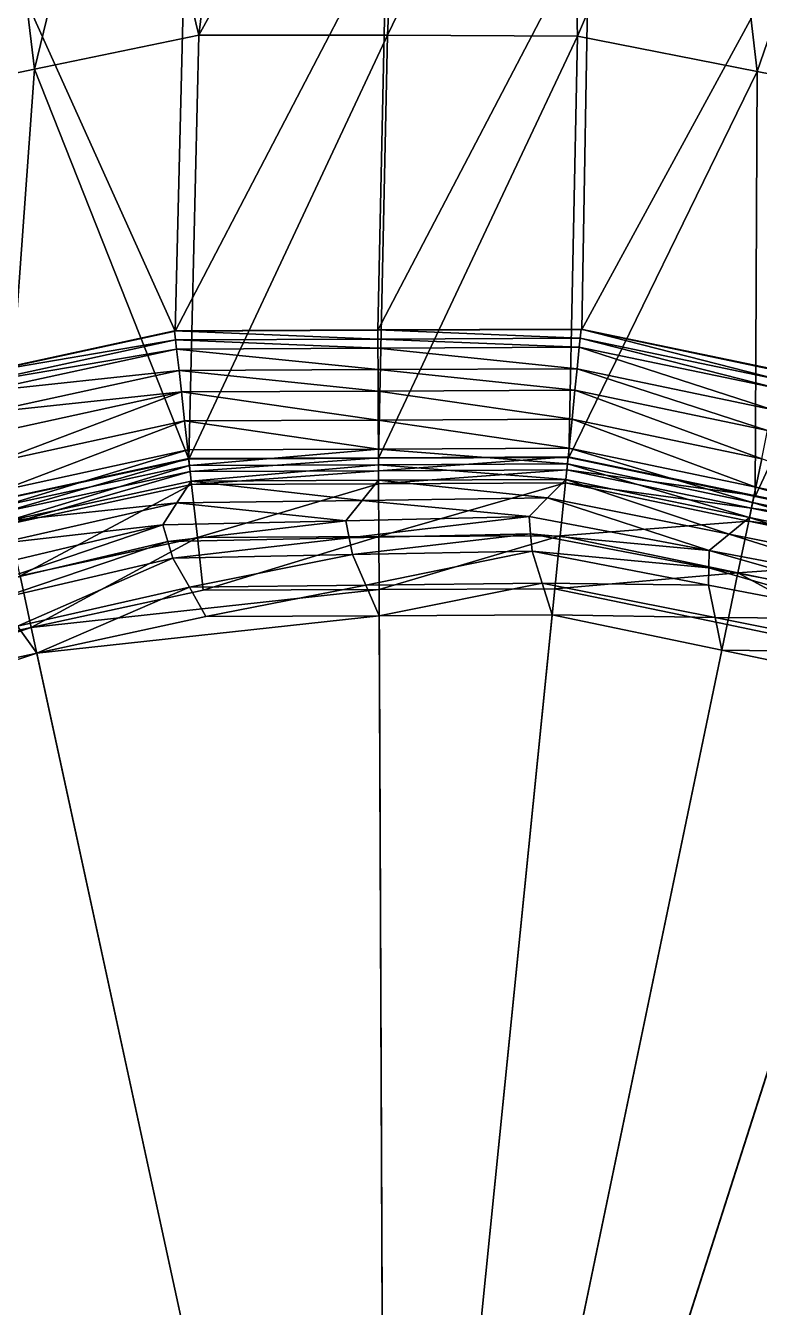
# Model space of a CAD drawing. Extents: x -0.89 to 1.27, y -1.13 to 1.5.
# Drawn here: x -0.004 to 0.39, y 0.465 to 1.153 of the extents above; entities that cross this region are included whole.
import ezdxf

# ---------------------------------------------------------------- set-up
doc = ezdxf.new("R2010")
doc.units = 0
doc.layers.add('NoName2', color=15, linetype='CONTINUOUS')

msp = doc.modelspace()

# ---------------------------------------------------------------- linework, layer by layer
at = {"layer": 'NoName2', "color": 0}
for points in [[(0.199938, 1.348365, 3.060893), (0.089286, 1.148147, 2.947851), (0.113501, 1.34803, 3.060986)], [(0.190538, 1.148064, 2.947664), (0.089286, 1.148147, 2.947851), (0.199938, 1.348365, 3.060893)], [(0.287146, 1.348182, 3.060695), (0.190538, 1.148064, 2.947664), (0.199938, 1.348365, 3.060893)], [(0.113501, 1.34803, 3.060986), (0.089286, 1.148147, 2.947851), (0.047395, 1.320593, 3.08607)], [(0.292436, 1.147554, 2.947404), (0.190538, 1.148064, 2.947664), (0.287146, 1.348182, 3.060695)], [(0.366402, 1.320602, 3.085028), (0.292436, 1.147554, 2.947404), (0.287146, 1.348182, 3.060695)], [(0.047395, 1.320593, 3.08607), (0.001115, 1.129799, 2.964523), (-0.018752, 1.293206, 3.111164)], [(0.089286, 1.148147, 2.947851), (0.001115, 1.129799, 2.964523), (0.047395, 1.320593, 3.08607)], [(0.38872, 1.128643, 2.963365), (0.292436, 1.147554, 2.947404), (0.366402, 1.320602, 3.085028)], [(0.44547, 1.293172, 3.109388), (0.38872, 1.128643, 2.963365), (0.366402, 1.320602, 3.085028)], [(0.001115, 1.129799, 2.964523), (-0.08711, 1.111487, 2.981208), (-0.018752, 1.293206, 3.111164)], [(0.4848, 1.109867, 2.979342), (0.38872, 1.128643, 2.963365), (0.44547, 1.293172, 3.109388)], [(0.081944, 1.207129, 2.920161), (-0.012745, 1.187488, 2.937512), (0.076452, 0.989329, 2.851511)], [(0.18986, 1.207055, 2.919932), (0.081944, 1.207129, 2.920161), (0.076452, 0.989329, 2.851511)], [(0.185346, 0.989892, 2.85155), (0.18986, 1.207055, 2.919932), (0.076452, 0.989329, 2.851511)], [(0.298471, 1.206519, 2.919621), (0.18986, 1.207055, 2.919932), (0.185346, 0.989892, 2.85155)], [(0.29473, 0.990132, 2.851538), (0.298471, 1.206519, 2.919621), (0.185346, 0.989892, 2.85155)], [(0.401309, 1.186293, 2.93617), (0.298471, 1.206519, 2.919621), (0.29473, 0.990132, 2.851538)], [(0.076452, 0.989329, 2.851511), (-0.012745, 1.187488, 2.937512), (-0.030043, 0.966159, 2.851492)], [(0.401788, 0.967718, 2.85152), (0.401309, 1.186293, 2.93617), (0.29473, 0.990132, 2.851538)], [(0.089286, 1.148147, 2.947851), (0.083927, 0.920666, 2.848691), (0.001115, 1.129799, 2.964523)], [(0.190538, 1.148064, 2.947664), (0.083927, 0.920666, 2.848691), (0.089286, 1.148147, 2.947851)], [(0.185629, 0.921182, 2.848725), (0.083927, 0.920666, 2.848691), (0.190538, 1.148064, 2.947664)], [(0.292436, 1.147554, 2.947404), (0.185629, 0.921182, 2.848725), (0.190538, 1.148064, 2.947664)], [(0.287741, 0.92143, 2.848715), (0.185629, 0.921182, 2.848725), (0.292436, 1.147554, 2.947404)], [(0.38872, 1.128643, 2.963365), (0.287741, 0.92143, 2.848715), (0.292436, 1.147554, 2.947404)], [(0.001115, 1.129799, 2.964523), (-0.015524, 0.899031, 2.848675), (-0.08711, 1.111487, 2.981208)], [(0.083927, 0.920666, 2.848691), (-0.015524, 0.899031, 2.848675), (0.001115, 1.129799, 2.964523)], [(0.387692, 0.900514, 2.8487), (0.287741, 0.92143, 2.848715), (0.38872, 1.128643, 2.963365)], [(0.4848, 1.109867, 2.979342), (0.387692, 0.900514, 2.8487), (0.38872, 1.128643, 2.963365)], [(0.487496, 0.879695, 2.848696), (0.387692, 0.900514, 2.8487), (0.4848, 1.109867, 2.979342)], [(-0.030308, 0.96637, 0.192392), (0.076256, 0.989496, 0.192394), (-0.030307, 0.966365, 0.225033)], [(0.076792, 0.984591, 0.159753), (0.076256, 0.989496, 0.192394), (-0.030308, 0.96637, 0.192392)], [(-0.029267, 0.961574, 0.159752), (0.076792, 0.984591, 0.159753), (-0.030308, 0.96637, 0.192392)], [(0.076256, 0.989496, 0.192394), (0.076256, 0.989492, 0.225034), (-0.030307, 0.966365, 0.225033)], [(-0.030307, 0.966365, 0.225033), (0.076256, 0.989492, 0.225034), (-0.030306, 0.966361, 0.257674)], [(0.076257, 0.989487, 0.257675), (0.076256, 0.989472, 1.554618), (-0.030307, 0.966347, 1.554617)], [(-0.030306, 0.966361, 0.257674), (0.076257, 0.989487, 0.257675), (-0.030307, 0.966347, 1.554617)], [(-0.030307, 0.966347, 1.554617), (0.076256, 0.989472, 1.554618), (-0.030043, 0.966159, 2.851492)], [(0.076256, 0.989492, 0.225034), (0.076257, 0.989487, 0.257675), (-0.030306, 0.966361, 0.257674)], [(0.076256, 0.989472, 1.554618), (0.076452, 0.989329, 2.851511), (-0.030043, 0.966159, 2.851492)], [(0.077329, 0.979686, 0.127113), (0.076792, 0.984591, 0.159753), (-0.029267, 0.961574, 0.159752)], [(0.18532, 0.985053, 0.159755), (0.185299, 0.989961, 0.192396), (0.076256, 0.989496, 0.192394)], [(0.185299, 0.989961, 0.192396), (0.185299, 0.989956, 0.225036), (0.076256, 0.989492, 0.225034)], [(0.076256, 0.989496, 0.192394), (0.185299, 0.989961, 0.192396), (0.076256, 0.989492, 0.225034)], [(0.076256, 0.989492, 0.225034), (0.185299, 0.989956, 0.225036), (0.076257, 0.989487, 0.257675)], [(0.185299, 0.989951, 0.257677), (0.185298, 0.989938, 1.55462), (0.076256, 0.989472, 1.554618)], [(0.076257, 0.989487, 0.257675), (0.185299, 0.989951, 0.257677), (0.076256, 0.989472, 1.554618)], [(0.076256, 0.989472, 1.554618), (0.185298, 0.989938, 1.55462), (0.076452, 0.989329, 2.851511)], [(0.076792, 0.984591, 0.159753), (0.18532, 0.985053, 0.159755), (0.076256, 0.989496, 0.192394)], [(0.185299, 0.989956, 0.225036), (0.185299, 0.989951, 0.257677), (0.076257, 0.989487, 0.257675)], [(0.185298, 0.989938, 1.55462), (0.185346, 0.989892, 2.85155), (0.076452, 0.989329, 2.851511)], [(0.185341, 0.980147, 0.127114), (0.18532, 0.985053, 0.159755), (0.076792, 0.984591, 0.159753)], [(0.077329, 0.979686, 0.127113), (0.185341, 0.980147, 0.127114), (0.076792, 0.984591, 0.159753)], [(0.294341, 0.990417, 0.257679), (0.294341, 0.990403, 1.554622), (0.185298, 0.989938, 1.55462)], [(0.185299, 0.989951, 0.257677), (0.294341, 0.990417, 0.257679), (0.185298, 0.989938, 1.55462)], [(0.185298, 0.989938, 1.55462), (0.294341, 0.990403, 1.554622), (0.185346, 0.989892, 2.85155)], [(0.294342, 0.990426, 0.192397), (0.294341, 0.990422, 0.225038), (0.185299, 0.989956, 0.225036)], [(0.185299, 0.989961, 0.192396), (0.294342, 0.990426, 0.192397), (0.185299, 0.989956, 0.225036)], [(0.293847, 0.985517, 0.159757), (0.294342, 0.990426, 0.192397), (0.185299, 0.989961, 0.192396)], [(0.294341, 0.990422, 0.225038), (0.294341, 0.990417, 0.257679), (0.185299, 0.989951, 0.257677)], [(0.185299, 0.989956, 0.225036), (0.294341, 0.990422, 0.225038), (0.185299, 0.989951, 0.257677)], [(0.18532, 0.985053, 0.159755), (0.293847, 0.985517, 0.159757), (0.185299, 0.989961, 0.192396)], [(0.293352, 0.980607, 0.127116), (0.293847, 0.985517, 0.159757), (0.18532, 0.985053, 0.159755)], [(0.185341, 0.980147, 0.127114), (0.293352, 0.980607, 0.127116), (0.18532, 0.985053, 0.159755)], [(0.294341, 0.990403, 1.554622), (0.29473, 0.990132, 2.851538), (0.185346, 0.989892, 2.85155)], [(0.293352, 0.980607, 0.127116), (0.399099, 0.958601, 0.127118), (0.293847, 0.985517, 0.159757)], [(0.293847, 0.985517, 0.159757), (0.400099, 0.963406, 0.159759), (0.294342, 0.990426, 0.192397)], [(0.399099, 0.958601, 0.127118), (0.400099, 0.963406, 0.159759), (0.293847, 0.985517, 0.159757)], [(0.294342, 0.990426, 0.192397), (0.401099, 0.96821, 0.192399), (0.294341, 0.990422, 0.225038)], [(0.401099, 0.96821, 0.192399), (0.401098, 0.968205, 0.22504), (0.294341, 0.990422, 0.225038)], [(0.294341, 0.990422, 0.225038), (0.401098, 0.968205, 0.22504), (0.294341, 0.990417, 0.257679)], [(0.401098, 0.968205, 0.22504), (0.401097, 0.968201, 0.25768), (0.294341, 0.990417, 0.257679)], [(0.294341, 0.990417, 0.257679), (0.401097, 0.968201, 0.25768), (0.294341, 0.990403, 1.554622)], [(0.401097, 0.968201, 0.25768), (0.401097, 0.968187, 1.554623), (0.294341, 0.990403, 1.554622)], [(0.294341, 0.990403, 1.554622), (0.401097, 0.968187, 1.554623), (0.29473, 0.990132, 2.851538)], [(0.400099, 0.963406, 0.159759), (0.401099, 0.96821, 0.192399), (0.294342, 0.990426, 0.192397)], [(0.401097, 0.968187, 1.554623), (0.401788, 0.967718, 2.85152), (0.29473, 0.990132, 2.851538)], [(-0.028226, 0.956779, 0.127111), (0.077329, 0.979686, 0.127113), (-0.029267, 0.961574, 0.159752)], [(0.078589, 0.968169, 0.094472), (0.077329, 0.979686, 0.127113), (-0.028226, 0.956779, 0.127111)], [(0.18539, 0.968624, 0.094474), (0.185341, 0.980147, 0.127114), (0.077329, 0.979686, 0.127113)], [(0.078589, 0.968169, 0.094472), (0.18539, 0.968624, 0.094474), (0.077329, 0.979686, 0.127113)], [(0.292191, 0.96908, 0.094476), (0.293352, 0.980607, 0.127116), (0.185341, 0.980147, 0.127114)], [(0.18539, 0.968624, 0.094474), (0.292191, 0.96908, 0.094476), (0.185341, 0.980147, 0.127114)], [(0.292191, 0.96908, 0.094476), (0.396752, 0.947321, 0.094477), (0.293352, 0.980607, 0.127116)], [(0.396752, 0.947321, 0.094477), (0.399099, 0.958601, 0.127118), (0.293352, 0.980607, 0.127116)], [(-0.025783, 0.945518, 0.094471), (0.078589, 0.968169, 0.094472), (-0.028226, 0.956779, 0.127111)], [(0.07985, 0.956652, 0.061832), (0.078589, 0.968169, 0.094472), (-0.025783, 0.945518, 0.094471)], [(0.185439, 0.957102, 0.061833), (0.18539, 0.968624, 0.094474), (0.078589, 0.968169, 0.094472)], [(0.07985, 0.956652, 0.061832), (0.185439, 0.957102, 0.061833), (0.078589, 0.968169, 0.094472)], [(0.291029, 0.957553, 0.061835), (0.292191, 0.96908, 0.094476), (0.18539, 0.968624, 0.094474)], [(0.185439, 0.957102, 0.061833), (0.291029, 0.957553, 0.061835), (0.18539, 0.968624, 0.094474)], [(0.291029, 0.957553, 0.061835), (0.394405, 0.93604, 0.061837), (0.292191, 0.96908, 0.094476)], [(0.394405, 0.93604, 0.061837), (0.396752, 0.947321, 0.094477), (0.292191, 0.96908, 0.094476)], [(-0.023339, 0.934258, 0.06183), (0.07985, 0.956652, 0.061832), (-0.025783, 0.945518, 0.094471)], [(0.07985, 0.956652, 0.061832), (-0.023339, 0.934258, 0.06183), (-0.020039, 0.919051, 0.04587)], [(0.081552, 0.941098, 0.045871), (0.07985, 0.956652, 0.061832), (-0.020039, 0.919051, 0.04587)], [(0.185506, 0.941541, 0.045873), (0.185439, 0.957102, 0.061833), (0.07985, 0.956652, 0.061832)], [(0.081552, 0.941098, 0.045871), (0.185506, 0.941541, 0.045873), (0.07985, 0.956652, 0.061832)], [(0.28946, 0.941985, 0.045875), (0.291029, 0.957553, 0.061835), (0.185439, 0.957102, 0.061833)], [(0.185506, 0.941541, 0.045873), (0.28946, 0.941985, 0.045875), (0.185439, 0.957102, 0.061833)], [(0.28946, 0.941985, 0.045875), (0.391234, 0.920806, 0.045877), (0.291029, 0.957553, 0.061835)], [(0.391234, 0.920806, 0.045877), (0.394405, 0.93604, 0.061837), (0.291029, 0.957553, 0.061835)], [(0.081552, 0.941098, 0.045871), (-0.020039, 0.919051, 0.04587), (-0.016739, 0.903844, 0.02991)], [(0.083253, 0.925545, 0.029911), (0.081552, 0.941098, 0.045871), (-0.016739, 0.903844, 0.02991)], [(0.185572, 0.925981, 0.029913), (0.185506, 0.941541, 0.045873), (0.081552, 0.941098, 0.045871)], [(0.083253, 0.925545, 0.029911), (0.185572, 0.925981, 0.029913), (0.081552, 0.941098, 0.045871)], [(0.287891, 0.926417, 0.029915), (0.28946, 0.941985, 0.045875), (0.185506, 0.941541, 0.045873)], [(0.185572, 0.925981, 0.029913), (0.287891, 0.926417, 0.029915), (0.185506, 0.941541, 0.045873)], [(0.287891, 0.926417, 0.029915), (0.388064, 0.905571, 0.029916), (0.28946, 0.941985, 0.045875)], [(0.388064, 0.905571, 0.029916), (0.391234, 0.920806, 0.045877), (0.28946, 0.941985, 0.045875)], [(0.083253, 0.925545, 0.029911), (-0.016739, 0.903844, 0.02991), (-0.014968, 0.895685, 0.02991)], [(0.084167, 0.917199, 0.029911), (0.083253, 0.925545, 0.029911), (-0.014968, 0.895685, 0.02991)], [(0.185572, 0.925981, 0.029913), (0.083253, 0.925545, 0.029911), (0.084167, 0.917199, 0.029911)], [(0.185608, 0.917632, 0.029913), (0.185572, 0.925981, 0.029913), (0.084167, 0.917199, 0.029911)], [(0.287891, 0.926417, 0.029915), (0.185572, 0.925981, 0.029913), (0.287049, 0.918064, 0.029915)], [(0.287049, 0.918064, 0.029915), (0.185572, 0.925981, 0.029913), (0.185608, 0.917632, 0.029913)], [(0.287418, 0.921728, 0.226738), (0.185591, 0.921294, 0.226736), (0.287417, 0.921664, 0.259492)], [(0.185593, 0.921359, 0.193983), (0.185591, 0.921294, 0.226736), (0.287418, 0.921728, 0.226738)], [(0.287419, 0.921793, 0.193985), (0.185593, 0.921359, 0.193983), (0.287418, 0.921728, 0.226738)], [(0.185624, 0.914384, 0.161229), (0.185593, 0.921359, 0.193983), (0.287419, 0.921793, 0.193985)], [(0.286711, 0.914815, 0.161231), (0.185624, 0.914384, 0.161229), (0.287419, 0.921793, 0.193985)], [(0.286711, 0.914815, 0.161231), (0.287419, 0.921793, 0.193985), (0.387111, 0.901047, 0.193986)], [(0.386363, 0.897397, 0.029916), (0.287891, 0.926417, 0.029915), (0.287049, 0.918064, 0.029915)], [(0.287418, 0.921728, 0.226738), (0.287417, 0.921664, 0.259492), (0.387109, 0.900918, 0.259493)], [(0.287419, 0.921793, 0.193985), (0.287418, 0.921728, 0.226738), (0.38711, 0.900982, 0.22674)], [(0.38711, 0.900982, 0.22674), (0.287418, 0.921728, 0.226738), (0.387109, 0.900918, 0.259493)], [(0.387111, 0.901047, 0.193986), (0.287419, 0.921793, 0.193985), (0.38711, 0.900982, 0.22674)], [(0.388064, 0.905571, 0.029916), (0.287891, 0.926417, 0.029915), (0.386363, 0.897397, 0.029916)], [(0.083763, 0.920796, 0.259488), (-0.015749, 0.8992, 0.259487), (0.083762, 0.920785, 1.554111)], [(-0.015747, 0.899264, 0.226733), (-0.015749, 0.8992, 0.259487), (0.083763, 0.920796, 0.259488)], [(-0.015749, 0.8992, 0.259487), (-0.015749, 0.899189, 1.554109), (0.083762, 0.920785, 1.554111)], [(0.083762, 0.920785, 1.554111), (-0.015749, 0.899189, 1.554109), (0.083927, 0.920666, 2.848691)], [(-0.015749, 0.899189, 1.554109), (-0.015524, 0.899031, 2.848675), (0.083927, 0.920666, 2.848691)], [(0.083764, 0.92086, 0.226735), (-0.015747, 0.899264, 0.226733), (0.083763, 0.920796, 0.259488)], [(-0.015746, 0.899329, 0.19398), (-0.015747, 0.899264, 0.226733), (0.083764, 0.92086, 0.226735)], [(0.083766, 0.920924, 0.193981), (-0.015746, 0.899329, 0.19398), (0.083764, 0.92086, 0.226735)], [(-0.014252, 0.892514, 0.161226), (-0.015746, 0.899329, 0.19398), (0.083766, 0.920924, 0.193981)], [(0.084167, 0.917199, 0.029911), (-0.014968, 0.895685, 0.02991), (-0.013197, 0.887526, 0.02991)], [(0.084537, 0.913953, 0.161228), (-0.014252, 0.892514, 0.161226), (0.083766, 0.920924, 0.193981)], [(0.08508, 0.908854, 0.029911), (0.084167, 0.917199, 0.029911), (-0.013197, 0.887526, 0.02991)], [(0.083763, 0.920796, 0.259488), (0.083762, 0.920785, 1.554111), (0.185589, 0.921219, 1.554112)], [(0.185589, 0.921219, 1.554112), (0.083762, 0.920785, 1.554111), (0.185629, 0.921182, 2.848725)], [(0.083762, 0.920785, 1.554111), (0.083927, 0.920666, 2.848691), (0.185629, 0.921182, 2.848725)], [(0.18559, 0.92123, 0.25949), (0.083763, 0.920796, 0.259488), (0.185589, 0.921219, 1.554112)], [(0.083764, 0.92086, 0.226735), (0.083763, 0.920796, 0.259488), (0.18559, 0.92123, 0.25949)], [(0.083766, 0.920924, 0.193981), (0.083764, 0.92086, 0.226735), (0.185591, 0.921294, 0.226736)], [(0.185591, 0.921294, 0.226736), (0.083764, 0.92086, 0.226735), (0.18559, 0.92123, 0.25949)], [(0.185593, 0.921359, 0.193983), (0.083766, 0.920924, 0.193981), (0.185591, 0.921294, 0.226736)], [(0.084537, 0.913953, 0.161228), (0.083766, 0.920924, 0.193981), (0.185593, 0.921359, 0.193983)], [(0.185608, 0.917632, 0.029913), (0.084167, 0.917199, 0.029911), (0.08508, 0.908854, 0.029911)], [(0.185624, 0.914384, 0.161229), (0.084537, 0.913953, 0.161228), (0.185593, 0.921359, 0.193983)], [(0.185643, 0.909282, 0.029913), (0.185608, 0.917632, 0.029913), (0.08508, 0.908854, 0.029911)], [(0.287416, 0.921653, 1.554114), (0.185589, 0.921219, 1.554112), (0.287741, 0.92143, 2.848715)], [(0.18559, 0.92123, 0.25949), (0.185589, 0.921219, 1.554112), (0.287416, 0.921653, 1.554114)], [(0.185589, 0.921219, 1.554112), (0.185629, 0.921182, 2.848725), (0.287741, 0.92143, 2.848715)], [(0.185591, 0.921294, 0.226736), (0.18559, 0.92123, 0.25949), (0.287417, 0.921664, 0.259492)], [(0.287417, 0.921664, 0.259492), (0.18559, 0.92123, 0.25949), (0.287416, 0.921653, 1.554114)], [(0.287049, 0.918064, 0.029915), (0.185608, 0.917632, 0.029913), (0.286207, 0.909711, 0.029915)], [(0.286207, 0.909711, 0.029915), (0.185608, 0.917632, 0.029913), (0.185643, 0.909282, 0.029913)], [(0.384662, 0.889223, 0.029916), (0.287049, 0.918064, 0.029915), (0.286207, 0.909711, 0.029915)], [(0.386363, 0.897397, 0.029916), (0.287049, 0.918064, 0.029915), (0.384662, 0.889223, 0.029916)], [(0.287417, 0.921664, 0.259492), (0.287416, 0.921653, 1.554114), (0.387108, 0.900907, 1.554116)], [(0.287416, 0.921653, 1.554114), (0.287741, 0.92143, 2.848715), (0.387692, 0.900514, 2.8487)], [(0.387108, 0.900907, 1.554116), (0.287416, 0.921653, 1.554114), (0.387692, 0.900514, 2.8487)], [(0.387109, 0.900918, 0.259493), (0.287417, 0.921664, 0.259492), (0.387108, 0.900907, 1.554116)], [(0.388064, 0.905571, 0.029916), (0.488237, 0.884724, 0.029918), (0.391234, 0.920806, 0.045877)], [(-0.012758, 0.8857, 0.128473), (-0.014252, 0.892514, 0.161226), (0.084537, 0.913953, 0.161228)], [(0.08508, 0.908854, 0.029911), (-0.013197, 0.887526, 0.02991), (0.077481, 0.89708, 0.026199)], [(0.085308, 0.906982, 0.128474), (-0.012758, 0.8857, 0.128473), (0.084537, 0.913953, 0.161228)], [(0.176899, 0.898428, 0.025548), (0.08508, 0.908854, 0.029911), (0.077481, 0.89708, 0.026199)], [(0.085308, 0.906982, 0.128474), (0.084537, 0.913953, 0.161228), (0.185624, 0.914384, 0.161229)], [(0.185643, 0.909282, 0.029913), (0.08508, 0.908854, 0.029911), (0.176899, 0.898428, 0.025548)], [(0.185655, 0.90741, 0.128476), (0.085308, 0.906982, 0.128474), (0.185624, 0.914384, 0.161229)], [(0.276318, 0.899776, 0.024896), (0.185643, 0.909282, 0.029913), (0.176899, 0.898428, 0.025548)], [(0.185655, 0.90741, 0.128476), (0.185624, 0.914384, 0.161229), (0.286711, 0.914815, 0.161231)], [(0.286207, 0.909711, 0.029915), (0.185643, 0.909282, 0.029913), (0.276318, 0.899776, 0.024896)], [(0.286002, 0.907837, 0.128477), (0.185655, 0.90741, 0.128476), (0.286711, 0.914815, 0.161231)], [(0.373844, 0.880424, 0.024254), (0.286207, 0.909711, 0.029915), (0.276318, 0.899776, 0.024896)], [(0.286002, 0.907837, 0.128477), (0.286711, 0.914815, 0.161231), (0.385679, 0.89422, 0.161233)], [(0.384662, 0.889223, 0.029916), (0.286207, 0.909711, 0.029915), (0.373844, 0.880424, 0.024254)], [(0.385679, 0.89422, 0.161233), (0.286711, 0.914815, 0.161231), (0.387111, 0.901047, 0.193986)], [(-0.006722, 0.857957, 0.09572), (-0.012758, 0.8857, 0.128473), (0.085308, 0.906982, 0.128474)], [(0.088421, 0.878605, 0.095721), (-0.006722, 0.857957, 0.09572), (0.085308, 0.906982, 0.128474)], [(0.088421, 0.878605, 0.095721), (0.085308, 0.906982, 0.128474), (0.185655, 0.90741, 0.128476)], [(0.185778, 0.87902, 0.095722), (0.088421, 0.878605, 0.095721), (0.185655, 0.90741, 0.128476)], [(0.185778, 0.87902, 0.095722), (0.185655, 0.90741, 0.128476), (0.286002, 0.907837, 0.128477)], [(0.283135, 0.879435, 0.095724), (0.185778, 0.87902, 0.095722), (0.286002, 0.907837, 0.128477)], [(0.283135, 0.879435, 0.095724), (0.286002, 0.907837, 0.128477), (0.384246, 0.887393, 0.128479)], [(0.384246, 0.887393, 0.128479), (0.286002, 0.907837, 0.128477), (0.385679, 0.89422, 0.161233)], [(0.485677, 0.876729, 0.029918), (0.388064, 0.905571, 0.029916), (0.386363, 0.897397, 0.029916)], [(0.488237, 0.884724, 0.029918), (0.388064, 0.905571, 0.029916), (0.485677, 0.876729, 0.029918)], [(0.077481, 0.89708, 0.026199), (-0.019485, 0.87509, 0.026831), (0.069882, 0.885306, 0.022487)], [(0.077481, 0.89708, 0.026199), (-0.013197, 0.887526, 0.02991), (-0.019485, 0.87509, 0.026831)], [(0.168155, 0.887574, 0.021182), (0.077481, 0.89708, 0.026199), (0.069882, 0.885306, 0.022487)], [(0.176899, 0.898428, 0.025548), (0.077481, 0.89708, 0.026199), (0.168155, 0.887574, 0.021182)], [(0.266429, 0.889841, 0.019877), (0.176899, 0.898428, 0.025548), (0.168155, 0.887574, 0.021182)], [(0.276318, 0.899776, 0.024896), (0.176899, 0.898428, 0.025548), (0.266429, 0.889841, 0.019877)], [(0.363026, 0.871625, 0.018591), (0.276318, 0.899776, 0.024896), (0.266429, 0.889841, 0.019877)], [(0.373844, 0.880424, 0.024254), (0.276318, 0.899776, 0.024896), (0.363026, 0.871625, 0.018591)], [(0.384246, 0.887393, 0.128479), (0.385679, 0.89422, 0.161233), (0.484646, 0.873625, 0.161234)], [(0.483117, 0.868734, 0.029918), (0.386363, 0.897397, 0.029916), (0.384662, 0.889223, 0.029916)], [(0.385679, 0.89422, 0.161233), (0.387111, 0.901047, 0.193986), (0.486803, 0.880301, 0.193988)], [(0.484646, 0.873625, 0.161234), (0.385679, 0.89422, 0.161233), (0.486803, 0.880301, 0.193988)], [(0.485677, 0.876729, 0.029918), (0.386363, 0.897397, 0.029916), (0.483117, 0.868734, 0.029918)], [(0.387109, 0.900918, 0.259493), (0.387108, 0.900907, 1.554116), (0.4868, 0.880161, 1.554117)], [(0.387108, 0.900907, 1.554116), (0.387692, 0.900514, 2.8487), (0.487496, 0.879695, 2.848696)], [(0.4868, 0.880161, 1.554117), (0.387108, 0.900907, 1.554116), (0.487496, 0.879695, 2.848696)], [(0.38711, 0.900982, 0.22674), (0.387109, 0.900918, 0.259493), (0.4868, 0.880172, 0.259495)], [(0.4868, 0.880172, 0.259495), (0.387109, 0.900918, 0.259493), (0.4868, 0.880161, 1.554117)], [(0.387111, 0.901047, 0.193986), (0.38711, 0.900982, 0.22674), (0.486802, 0.880236, 0.226742)], [(0.486802, 0.880236, 0.226742), (0.38711, 0.900982, 0.22674), (0.4868, 0.880172, 0.259495)], [(0.486803, 0.880301, 0.193988), (0.387111, 0.901047, 0.193986), (0.486802, 0.880236, 0.226742)], [(0.168155, 0.887574, 0.021182), (0.069882, 0.885306, 0.022487), (0.072617, 0.876375, 0.019501)], [(0.169934, 0.878455, 0.018379), (0.168155, 0.887574, 0.021182), (0.072617, 0.876375, 0.019501)], [(0.266429, 0.889841, 0.019877), (0.168155, 0.887574, 0.021182), (0.169934, 0.878455, 0.018379)], [(0.267252, 0.880534, 0.017257), (0.266429, 0.889841, 0.019877), (0.169934, 0.878455, 0.018379)], [(0.363026, 0.871625, 0.018591), (0.266429, 0.889841, 0.019877), (0.267252, 0.880534, 0.017257)], [(0.37845, 0.8596, 0.095726), (0.283135, 0.879435, 0.095724), (0.384246, 0.887393, 0.128479)], [(0.47137, 0.861072, 0.023612), (0.384662, 0.889223, 0.029916), (0.373844, 0.880424, 0.024254)], [(0.37845, 0.8596, 0.095726), (0.384246, 0.887393, 0.128479), (0.482489, 0.866948, 0.128481)], [(0.482489, 0.866948, 0.128481), (0.384246, 0.887393, 0.128479), (0.484646, 0.873625, 0.161234)], [(0.483117, 0.868734, 0.029918), (0.384662, 0.889223, 0.029916), (0.47137, 0.861072, 0.023612)], [(0.069882, 0.885306, 0.022487), (-0.019485, 0.87509, 0.026831), (-0.025773, 0.862655, 0.023753)], [(0.069882, 0.885306, 0.022487), (-0.025773, 0.862655, 0.023753), (-0.022141, 0.854106, 0.020607)], [(0.072617, 0.876375, 0.019501), (0.069882, 0.885306, 0.022487), (-0.022141, 0.854106, 0.020607)], [(0.267252, 0.880534, 0.017257), (0.169934, 0.878455, 0.018379), (0.171713, 0.869335, 0.015575)], [(0.268075, 0.871227, 0.014636), (0.267252, 0.880534, 0.017257), (0.171713, 0.869335, 0.015575)], [(0.362875, 0.862334, 0.016168), (0.363026, 0.871625, 0.018591), (0.267252, 0.880534, 0.017257)], [(0.362875, 0.862334, 0.016168), (0.267252, 0.880534, 0.017257), (0.268075, 0.871227, 0.014636)], [(0.072617, 0.876375, 0.019501), (-0.022141, 0.854106, 0.020607), (-0.01851, 0.845559, 0.017461)], [(0.075352, 0.867444, 0.016514), (0.072617, 0.876375, 0.019501), (-0.01851, 0.845559, 0.017461)], [(-0.000686, 0.830215, 0.062966), (-0.006722, 0.857957, 0.09572), (0.088421, 0.878605, 0.095721)], [(0.091535, 0.850229, 0.062968), (-0.000686, 0.830215, 0.062966), (0.088421, 0.878605, 0.095721)], [(0.169934, 0.878455, 0.018379), (0.072617, 0.876375, 0.019501), (0.075352, 0.867444, 0.016514)], [(0.171713, 0.869335, 0.015575), (0.169934, 0.878455, 0.018379), (0.075352, 0.867444, 0.016514)], [(0.091535, 0.850229, 0.062968), (0.088421, 0.878605, 0.095721), (0.185778, 0.87902, 0.095722)], [(0.185901, 0.850631, 0.062969), (0.091535, 0.850229, 0.062968), (0.185778, 0.87902, 0.095722)], [(0.185901, 0.850631, 0.062969), (0.185778, 0.87902, 0.095722), (0.283135, 0.879435, 0.095724)], [(0.280267, 0.851034, 0.062971), (0.185901, 0.850631, 0.062969), (0.283135, 0.879435, 0.095724)], [(0.280267, 0.851034, 0.062971), (0.283135, 0.879435, 0.095724), (0.37845, 0.8596, 0.095726)], [(0.459623, 0.853409, 0.017305), (0.373844, 0.880424, 0.024254), (0.363026, 0.871625, 0.018591)], [(0.47137, 0.861072, 0.023612), (0.373844, 0.880424, 0.024254), (0.459623, 0.853409, 0.017305)], [(0.075352, 0.867444, 0.016514), (-0.01851, 0.845559, 0.017461), (-0.008143, 0.831008, 0.009217)], [(0.084192, 0.851804, 0.008745), (0.075352, 0.867444, 0.016514), (-0.008143, 0.831008, 0.009217)], [(0.171713, 0.869335, 0.015575), (0.075352, 0.867444, 0.016514), (0.084192, 0.851804, 0.008745)], [(0.178833, 0.852948, 0.008276), (0.171713, 0.869335, 0.015575), (0.084192, 0.851804, 0.008745)], [(0.268075, 0.871227, 0.014636), (0.171713, 0.869335, 0.015575), (0.178833, 0.852948, 0.008276)], [(0.273474, 0.854092, 0.007807), (0.268075, 0.871227, 0.014636), (0.178833, 0.852948, 0.008276)], [(0.362723, 0.853042, 0.013744), (0.268075, 0.871227, 0.014636), (0.273474, 0.854092, 0.007807)], [(0.362723, 0.853042, 0.013744), (0.362875, 0.862334, 0.016168), (0.268075, 0.871227, 0.014636)], [(0.458498, 0.844133, 0.015079), (0.363026, 0.871625, 0.018591), (0.362875, 0.862334, 0.016168)], [(0.459623, 0.853409, 0.017305), (0.363026, 0.871625, 0.018591), (0.458498, 0.844133, 0.015079)], [(0.473765, 0.839765, 0.095727), (0.37845, 0.8596, 0.095726), (0.482489, 0.866948, 0.128481)], [(0.457372, 0.834857, 0.012853), (0.362875, 0.862334, 0.016168), (0.362723, 0.853042, 0.013744)], [(0.458498, 0.844133, 0.015079), (0.362875, 0.862334, 0.016168), (0.457372, 0.834857, 0.012853)], [(-0.000686, 0.830215, 0.062966), (-0.092906, 0.810202, 0.062965), (-0.006722, 0.857957, 0.09572)], [(0.178833, 0.852948, 0.008276), (0.084192, 0.851804, 0.008745), (0.093032, 0.836164, 0.000974)], [(0.185953, 0.83656, 0.000976), (0.178833, 0.852948, 0.008276), (0.093032, 0.836164, 0.000974)], [(0.273474, 0.854092, 0.007807), (0.178833, 0.852948, 0.008276), (0.185953, 0.83656, 0.000976)], [(0.278874, 0.836957, 0.000977), (0.273474, 0.854092, 0.007807), (0.185953, 0.83656, 0.000976)], [(0.366285, 0.835533, 0.007362), (0.362723, 0.853042, 0.013744), (0.273474, 0.854092, 0.007807)], [(0.366285, 0.835533, 0.007362), (0.273474, 0.854092, 0.007807), (0.278874, 0.836957, 0.000977)], [(0.372654, 0.831808, 0.062972), (0.280267, 0.851034, 0.062971), (0.37845, 0.8596, 0.095726)], [(0.457372, 0.834857, 0.012853), (0.362723, 0.853042, 0.013744), (0.366285, 0.835533, 0.007362)], [(0.372654, 0.831808, 0.062972), (0.37845, 0.8596, 0.095726), (0.465042, 0.812581, 0.062974)], [(0.465042, 0.812581, 0.062974), (0.37845, 0.8596, 0.095726), (0.473765, 0.839765, 0.095727)], [(0.084192, 0.851804, 0.008745), (-0.008143, 0.831008, 0.009217), (0.002224, 0.816457, 0.000973)], [(0.185901, 0.850631, 0.062969), (-0.000686, 0.830215, 0.062966), (0.091535, 0.850229, 0.062968)], [(0.189727, -0.047198, 0.062977), (-0.000686, 0.830215, 0.062966), (0.185901, 0.850631, 0.062969)], [(0.093032, 0.836164, 0.000974), (0.084192, 0.851804, 0.008745), (0.002224, 0.816457, 0.000973)], [(0.280267, 0.851034, 0.062971), (0.189727, -0.047198, 0.062977), (0.185901, 0.850631, 0.062969)], [(0.372654, 0.831808, 0.062972), (0.189727, -0.047198, 0.062977), (0.280267, 0.851034, 0.062971)], [(0.185953, 0.83656, 0.000976), (0.093032, 0.836164, 0.000974), (0.002224, 0.816457, 0.000973)], [(0.189721, -0.047525, 0.000983), (0.185953, 0.83656, 0.000976), (0.002224, 0.816457, 0.000973)], [(0.278874, 0.836957, 0.000977), (0.185953, 0.83656, 0.000976), (0.189721, -0.047525, 0.000983)], [(0.369847, 0.818025, 0.000979), (0.278874, 0.836957, 0.000977), (0.189721, -0.047525, 0.000983)], [(0.369847, 0.818025, 0.000979), (0.366285, 0.835533, 0.007362), (0.278874, 0.836957, 0.000977)], [(0.459096, 0.816975, 0.006917), (0.366285, 0.835533, 0.007362), (0.369847, 0.818025, 0.000979)], [(0.459096, 0.816975, 0.006917), (0.457372, 0.834857, 0.012853), (0.366285, 0.835533, 0.007362)], [(-0.000686, 0.830215, 0.062966), (-0.17895, 0.771452, 0.062964), (-0.092906, 0.810202, 0.062965)], [(0.189727, -0.047198, 0.062977), (-0.17895, 0.771452, 0.062964), (-0.000686, 0.830215, 0.062966)], [(0.002224, 0.816457, 0.000973), (-0.008143, 0.831008, 0.009217), (-0.088584, 0.79675, 0.000972)], [(0.465042, 0.812581, 0.062974), (0.189727, -0.047198, 0.062977), (0.372654, 0.831808, 0.062972)], [(0.002224, 0.816457, 0.000973), (-0.088584, 0.79675, 0.000972), (-0.17331, 0.758594, 0.000971)], [(0.189721, -0.047525, 0.000983), (0.002224, 0.816457, 0.000973), (-0.17331, 0.758594, 0.000971)], [(0.460819, 0.799093, 0.000981), (0.369847, 0.818025, 0.000979), (0.189721, -0.047525, 0.000983)], [(0.551413, 0.774567, 0.062976), (0.189727, -0.047198, 0.062977), (0.465042, 0.812581, 0.062974)], [(0.460819, 0.799093, 0.000981), (0.459096, 0.816975, 0.006917), (0.369847, 0.818025, 0.000979)], [(0.545868, 0.761661, 0.000982), (0.460819, 0.799093, 0.000981), (0.189721, -0.047525, 0.000983)], [(0.189727, -0.047198, 0.062977), (-0.341101, 0.67691, 0.062962), (-0.17895, 0.771452, 0.062964)], [(0.637784, 0.736553, 0.062978), (0.189727, -0.047198, 0.062977), (0.551413, 0.774567, 0.062976)], [(0.189721, -0.047525, 0.000983), (-0.17331, 0.758594, 0.000971), (-0.332979, 0.665499, 0.000969)], [(0.630916, 0.724229, 0.000984), (0.545868, 0.761661, 0.000982), (0.189721, -0.047525, 0.000983)], [(0.714364, 0.681412, 0.062979), (0.189727, -0.047198, 0.062977), (0.637784, 0.736553, 0.062978)], [(0.706324, 0.669932, 0.000986), (0.630916, 0.724229, 0.000984), (0.189721, -0.047525, 0.000983)], [(0.790944, 0.626271, 0.062981), (0.189727, -0.047198, 0.062977), (0.714364, 0.681412, 0.062979)], [(0.189727, -0.047198, 0.062977), (-0.480053, 0.550722, 0.062961), (-0.341101, 0.67691, 0.062962)], [(0.781731, 0.615635, 0.000987), (0.706324, 0.669932, 0.000986), (0.189721, -0.047525, 0.000983)], [(0.189721, -0.047525, 0.000983), (-0.332979, 0.665499, 0.000969), (-0.469803, 0.541242, 0.000968)], [(0.854386, 0.556413, 0.062983), (0.189727, -0.047198, 0.062977), (0.790944, 0.626271, 0.062981)], [(0.844202, 0.546846, 0.000989), (0.781731, 0.615635, 0.000987), (0.189721, -0.047525, 0.000983)], [(0.189727, -0.047198, 0.062977), (-0.589732, 0.3984, 0.062961), (-0.480053, 0.550722, 0.062961)], [(0.917829, 0.486555, 0.062984), (0.189727, -0.047198, 0.062977), (0.854386, 0.556413, 0.062983)], [(0.906672, 0.478057, 0.00099), (0.844202, 0.546846, 0.000989), (0.189721, -0.047525, 0.000983)], [(0.189721, -0.047525, 0.000983), (-0.469803, 0.541242, 0.000968), (-0.577802, 0.391253, 0.000967)], [(0.96536, 0.405033, 0.062986), (0.189727, -0.047198, 0.062977), (0.917829, 0.486555, 0.062984)], [(0.953476, 0.397784, 0.000992), (0.906672, 0.478057, 0.00099), (0.189721, -0.047525, 0.000983)]]:
    msp.add_3dface(points, dxfattribs=at)

doc.saveas('drawing.dxf')
